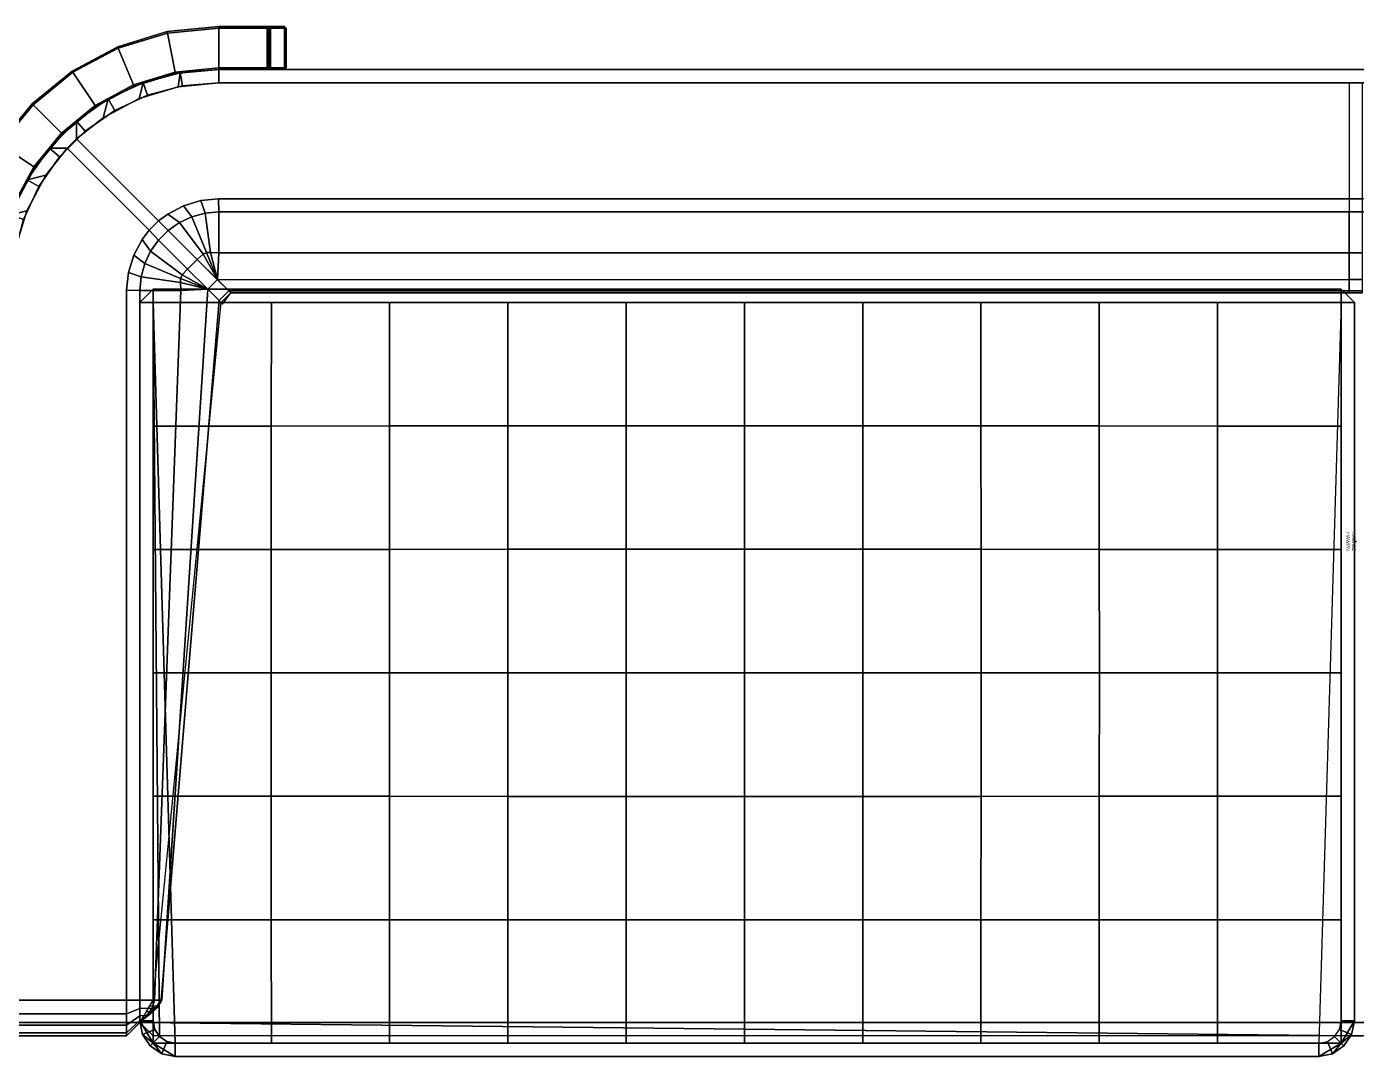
# Model space of a CAD drawing. Header units: inches. Extents: x 2605 to 2965, y 1528 to 1642.
# Drawn here: x 2664.58 to 2702, y 1613.01 to 1641.99 of the extents above; entities that cross this region are included whole.
import ezdxf
from ezdxf.enums import TextEntityAlignment as Align

# ---------------------------------------------------------------- set-up
doc = ezdxf.new("R2010")
doc.units = ezdxf.units.IN
for name, color, linetype in [('A-FURN-3-NODE', 7, 'Continuous'), ('A-FURN-3-SEAT-CUSHION', 96, 'Continuous'), ('A-FURN-3-SEAT-CUSHION-SEAM', 98, 'Continuous'), ('A-FURN-3-SEAT-FRAME', 254, 'Continuous'), ('A-FURN-3-SEAT-FRAME-TRIM', 250, 'Continuous'), ('A-FURN-HAWORTH-ATT', 7, 'Continuous')]:
    doc.layers.add(name, color=color, linetype=linetype)
doc.styles.get("Standard").update_dxf_attribs({"font": 'arial.ttf'})

msp = doc.modelspace()

# ---------------------------------------------------------------- linework, layer by layer
at = {"layer": 'A-FURN-3-NODE'}
for p in [(2671.839, 1640.788, -8.92), (2701.981, 1627.501, -8.92)]:
    msp.add_point(p, dxfattribs=at)
at = {"layer": 'A-FURN-3-SEAT-CUSHION'}
for points in [[(2724.394, 1640.788, 18.216), (2724.394, 1640.788, -4.131), (2679.193, 1640.788, -4.131), (2679.193, 1640.788, 18.216)], [(2701.568, 1634.598, 6.234), (2701.568, 1634.598, 0.484), (2668.137, 1634.598, 0.484), (2668.137, 1634.598, 6.234)], [(2668.762, 1613.386, 0.109), (2668.137, 1634.223, 0.109), (2701.568, 1634.223, 0.109), (2700.943, 1613.386, 0.109)], [(2668.137, 1634.223, 0.109), (2668.762, 1613.386, 0.109), (2668.523, 1613.434, 0.109), (2668.32, 1613.569, 0.109)], [(2668.32, 1613.569, 0.109), (2668.185, 1613.772, 0.109), (2668.137, 1614.011, 0.109), (2668.137, 1634.223, 0.109)], [(2668.137, 1613.969, -4.506), (2667.762, 1613.969, -4.131), (2667.387, 1613.969, -4.506), (2668.137, 1613.969, -4.506)], [(2667.762, 1613.969, -4.131), (2701.793, 1613.594, -4.131), (2701.793, 1613.594, 0.109), (2667.762, 1613.969, 0.109)]]:
    msp.add_3dface(points, dxfattribs=at)
for points, invisible_edges in [([(2668.842, 1640.3, 18.591), (2667.746, 1639.968, 18.591), (2668.993, 1636.952, 18.591), (2669.478, 1637.099, 18.591)], 10), ([(2735.978, 1640.06, -4.506), (2667.983, 1640.06, -4.506), (2668.967, 1640.324, -4.506), (2734.994, 1640.324, -4.506)], 5), ([(2669.983, 1640.413, 18.591), (2668.842, 1640.3, 18.591), (2669.478, 1637.099, 18.591), (2669.982, 1637.149, 18.591)], 10), ([(2669.983, 1640.413, 18.591), (2669.982, 1637.149, 18.591), (2701.793, 1637.149, 18.591), (2701.793, 1640.413, 18.591)], 5), ([(2667.746, 1639.968, 18.591), (2666.735, 1639.427, 18.591), (2668.547, 1636.713, 18.591), (2668.993, 1636.952, 18.591)], 10), ([(2736.902, 1639.629, -4.506), (2667.06, 1639.629, -4.506), (2667.983, 1640.06, -4.506), (2735.978, 1640.06, -4.506)], 5), ([(2737.737, 1639.045, -4.506), (2666.225, 1639.045, -4.506), (2667.06, 1639.629, -4.506), (2736.902, 1639.629, -4.506)], 5), ([(2666.735, 1639.427, 18.591), (2665.982, 1638.833, 18.591), (2668.287, 1636.526, 18.591), (2668.547, 1636.713, 18.591)], 8), ([(2738.457, 1638.325, -4.506), (2665.505, 1638.325, -4.506), (2666.225, 1639.045, -4.506), (2737.737, 1639.045, -4.506)], 5), ([(2665.717, 1638.568, 18.591), (2665.122, 1637.815, 18.591), (2667.832, 1636.003, 18.591), (2668.022, 1636.261, 18.591)], 2), ([(2739.041, 1637.49, -4.506), (2664.92, 1637.49, -4.506), (2665.505, 1638.325, -4.506), (2738.457, 1638.325, -4.506)], 5), ([(2665.122, 1637.815, 18.591), (2664.582, 1636.804, 18.591), (2667.591, 1635.557, 18.591), (2667.832, 1636.003, 18.591)], 10), ([(2739.472, 1636.566, -4.506), (2664.49, 1636.566, -4.506), (2664.92, 1637.49, -4.506), (2739.041, 1637.49, -4.506)], 5), ([(2739.736, 1635.582, -4.506), (2664.226, 1635.582, -4.506), (2664.49, 1636.566, -4.506), (2739.472, 1636.566, -4.506)], 5), ([(2664.582, 1636.804, 18.591), (2664.249, 1635.708, 18.591), (2667.441, 1635.074, 18.591), (2667.591, 1635.557, 18.591)], 10), ([(2664.249, 1635.708, 18.591), (2664.137, 1634.567, 18.591), (2667.387, 1634.57, 18.591), (2667.441, 1635.074, 18.591)], 10), ([(2739.825, 1634.567, -4.506), (2664.137, 1634.567, -4.506), (2664.226, 1635.582, -4.506), (2739.736, 1635.582, -4.506)], 5), ([(2664.137, 1614.594, 18.591), (2667.387, 1614.594, 18.591), (2667.387, 1634.57, 18.591), (2664.137, 1634.567, 18.591)], 4), ([(2739.825, 1613.969, -4.506), (2664.137, 1613.969, -4.506), (2664.137, 1634.567, -4.506), (2739.825, 1634.567, -4.506)], 4)]:
    msp.add_3dface(points, dxfattribs=dict(at, invisible_edges=invisible_edges))
at = {"layer": 'A-FURN-3-SEAT-CUSHION-SEAM'}
for points in [[(2679.193, 1640.788, -4.131), (2678.818, 1640.788, -4.131), (2678.818, 1640.788, 18.216), (2679.193, 1640.788, 18.216)], [(2668.022, 1636.261, 18.591), (2668.287, 1636.526, 18.591), (2665.982, 1638.833, 18.591), (2665.717, 1638.568, 18.591)], [(2667.762, 1634.223, 6.234), (2668.137, 1634.598, 6.234), (2668.137, 1634.598, 0.484), (2667.762, 1634.223, 0.484)], [(2701.568, 1634.598, 6.234), (2701.943, 1634.223, 6.234), (2701.943, 1634.223, 0.484), (2701.568, 1634.598, 0.484)], [(2667.387, 1613.594, -4.131), (2664.137, 1613.594, -4.131), (2664.137, 1613.969, -4.506), (2667.387, 1613.969, -4.506)], [(2667.762, 1613.969, -4.131), (2667.387, 1613.594, -4.131), (2667.387, 1613.969, -4.506)], [(2668.137, 1613.969, -4.506), (2668.137, 1613.594, -4.131), (2667.762, 1613.969, -4.131)], [(2667.762, 1613.969, -4.131), (2668.137, 1613.594, -4.131), (2668.137, 1613.594, 0.109), (2667.762, 1613.969, 0.109)], [(2735.825, 1613.594, -4.131), (2668.137, 1613.594, -4.131), (2668.137, 1613.969, -4.506), (2735.825, 1613.969, -4.506)], [(2701.793, 1613.594, -4.131), (2702.168, 1613.594, -4.131), (2702.168, 1613.594, 0.109), (2701.793, 1613.594, 0.109)]]:
    msp.add_3dface(points, dxfattribs=at)
at = {"layer": 'A-FURN-3-SEAT-FRAME'}
for points in [[(2671.437, 1641.992, 16.581), (2671.397, 1641.952, 16.581), (2671.347, 1641.952, 16.621), (2671.347, 1641.992, 16.661)], [(2671.347, 1640.828, 16.621), (2671.347, 1641.952, 16.621), (2671.397, 1641.952, 16.581), (2671.397, 1640.828, 16.581)], [(2671.397, 1641.952, 16.581), (2671.437, 1641.992, 16.581), (2671.437, 1641.992, -8.76), (2671.397, 1641.952, -8.76)], [(2671.437, 1641.952, -8.8), (2671.397, 1641.952, -8.76), (2671.437, 1641.992, -8.76)], [(2671.397, 1641.952, -8.76), (2671.397, 1640.828, -8.76), (2671.397, 1640.828, 16.581), (2671.397, 1641.952, 16.581)], [(2671.397, 1640.828, -8.76), (2671.397, 1641.952, -8.76), (2671.437, 1641.952, -8.8), (2671.437, 1640.828, -8.8)], [(2671.839, 1641.952, -8.8), (2671.437, 1641.952, -8.8), (2671.437, 1641.992, -8.76), (2671.839, 1641.992, -8.76)], [(2671.839, 1641.952, 17.103), (2671.879, 1641.952, 17.063), (2671.839, 1641.992, 17.063)], [(2671.839, 1641.992, 17.063), (2671.879, 1641.952, 17.063), (2671.879, 1641.952, -8.76), (2671.839, 1641.992, -8.76)], [(2671.839, 1641.992, -8.76), (2671.879, 1641.952, -8.76), (2671.839, 1641.952, -8.8), (2671.839, 1641.992, -8.76)], [(2671.879, 1641.952, 17.063), (2671.839, 1641.952, 17.103), (2671.839, 1640.828, 17.103), (2671.879, 1640.828, 17.063)], [(2671.879, 1641.952, -8.76), (2671.879, 1640.828, -8.76), (2671.839, 1640.828, -8.8), (2671.839, 1641.952, -8.8)], [(2671.879, 1641.952, -8.76), (2671.879, 1641.952, 17.063), (2671.879, 1640.828, 17.063), (2671.879, 1640.828, -8.76)], [(2671.347, 1640.788, 16.661), (2671.347, 1640.828, 16.621), (2671.397, 1640.828, 16.581), (2671.437, 1640.788, 16.581)], [(2671.397, 1640.828, -8.76), (2671.437, 1640.788, -8.76), (2671.437, 1640.788, 16.581), (2671.397, 1640.828, 16.581)], [(2671.437, 1640.788, -8.76), (2671.397, 1640.828, -8.76), (2671.437, 1640.828, -8.8)], [(2671.839, 1640.788, -8.76), (2671.437, 1640.788, -8.76), (2671.437, 1640.828, -8.8), (2671.839, 1640.828, -8.8)], [(2671.839, 1640.788, 17.063), (2671.879, 1640.828, 17.063), (2671.839, 1640.828, 17.103)], [(2671.839, 1640.788, -8.76), (2671.879, 1640.828, -8.76), (2671.879, 1640.828, 17.063), (2671.839, 1640.788, 17.063)], [(2671.879, 1640.828, -8.76), (2671.839, 1640.788, -8.76), (2671.839, 1640.828, -8.8)]]:
    msp.add_3dface(points, dxfattribs=at)
at = {"layer": 'A-FURN-3-SEAT-FRAME-TRIM'}
for points in [[(2671.437, 1641.992, -8.84), (2671.397, 1641.952, -8.84), (2671.437, 1641.952, -8.8), (2671.437, 1641.992, -8.84)], [(2671.437, 1641.992, -8.92), (2671.397, 1641.952, -8.92), (2671.397, 1641.952, -8.84), (2671.437, 1641.992, -8.84)], [(2671.437, 1641.952, -8.8), (2671.397, 1641.952, -8.84), (2671.397, 1640.828, -8.84), (2671.437, 1640.828, -8.8)], [(2671.397, 1641.952, -8.84), (2671.397, 1641.952, -8.92), (2671.397, 1640.828, -8.92), (2671.397, 1640.828, -8.84)], [(2671.437, 1641.992, -8.84), (2671.437, 1641.952, -8.8), (2671.839, 1641.952, -8.8), (2671.839, 1641.992, -8.84)], [(2671.437, 1641.992, -8.84), (2671.839, 1641.992, -8.84), (2671.839, 1641.992, -8.92), (2671.437, 1641.992, -8.92)], [(2671.839, 1641.952, -8.8), (2671.879, 1641.952, -8.84), (2671.839, 1641.992, -8.84)], [(2671.879, 1641.952, -8.92), (2671.839, 1641.992, -8.92), (2671.839, 1641.992, -8.84), (2671.879, 1641.952, -8.84)], [(2671.839, 1640.828, -8.8), (2671.879, 1640.828, -8.84), (2671.879, 1641.952, -8.84), (2671.839, 1641.952, -8.8)], [(2671.879, 1641.952, -8.84), (2671.879, 1640.828, -8.84), (2671.879, 1640.828, -8.92), (2671.879, 1641.952, -8.92)], [(2671.437, 1640.828, -8.8), (2671.397, 1640.828, -8.84), (2671.437, 1640.788, -8.84), (2671.437, 1640.828, -8.8)], [(2671.437, 1640.788, -8.84), (2671.397, 1640.828, -8.84), (2671.397, 1640.828, -8.92), (2671.437, 1640.788, -8.92)], [(2671.437, 1640.828, -8.8), (2671.437, 1640.788, -8.84), (2671.839, 1640.788, -8.84), (2671.839, 1640.828, -8.8)], [(2671.437, 1640.788, -8.92), (2671.839, 1640.788, -8.92), (2671.839, 1640.788, -8.84), (2671.437, 1640.788, -8.84)], [(2671.839, 1640.828, -8.8), (2671.839, 1640.788, -8.84), (2671.879, 1640.828, -8.84), (2671.839, 1640.828, -8.8)], [(2671.879, 1640.828, -8.84), (2671.839, 1640.788, -8.84), (2671.839, 1640.788, -8.92), (2671.879, 1640.828, -8.92)]]:
    msp.add_3dface(points, dxfattribs=at)

# ---------------------------------------------------------------- texts
at = {"layer": 'A-FURN-HAWORTH-ATT', "flags": 1}
for tag, p in [('HAWPN', (2701.814, 1627.501, -8.92)), ('HAWPN', (2701.814, 1627.501, -8.92)), ('HAWMC', (2701.981, 1627.501, -8.92)), ('HAWMC', (2701.981, 1627.501, -8.92))]:
    msp.add_attdef(tag, text='.', height=0.1, rotation=270, dxfattribs=at).set_placement(p, align=Align.TOP_CENTER)

# ---------------------------------------------------------------- meshes
at = {"layer": 'A-FURN-3-SEAT-CUSHION'}
mesh = msp.add_polymesh((2, 12), dxfattribs=at)
for k, corner in enumerate([(2663.762, 1626.532, 18.216), (2663.762, 1634.567, 18.216), (2663.857, 1635.647, 18.216), (2664.137, 1636.695, 18.216), (2664.596, 1637.677, 18.216), (2665.217, 1638.566, 18.216), (2665.984, 1639.332, 18.216), (2666.872, 1639.954, 18.216), (2667.855, 1640.412, 18.216), (2668.902, 1640.693, 18.216), (2669.983, 1640.788, 18.216), (2678.818, 1640.788, 18.216), (2663.762, 1626.532, -4.131), (2663.762, 1634.567, -4.131), (2663.857, 1635.647, -4.131), (2664.137, 1636.695, -4.131), (2664.596, 1637.677, -4.131), (2665.217, 1638.566, -4.131), (2665.984, 1639.332, -4.131), (2666.872, 1639.954, -4.131), (2667.855, 1640.412, -4.131), (2668.902, 1640.693, -4.131), (2669.983, 1640.788, -4.131), (2678.818, 1640.788, -4.131)]):
    mesh.set_mesh_vertex(divmod(k, 12), corner)
mesh = msp.add_polymesh((6, 6), dxfattribs=at)
for k, corner in enumerate([(2668.561, 1636.257, 18.216), (2669.377, 1635.441, 15.524), (2669.949, 1634.869, 12.701), (2670.265, 1634.553, 9.811), (2670.323, 1634.495, 6.887), (2670.323, 1634.495, 4.887), (2668.877, 1636.477, 18.216), (2669.546, 1635.584, 15.524), (2669.948, 1634.87, 12.709), (2670.265, 1634.553, 9.811), (2670.323, 1634.495, 6.887), (2670.323, 1634.495, 4.887), (2669.227, 1636.64, 18.216), (2669.642, 1635.636, 15.524), (2669.948, 1634.87, 12.709), (2670.265, 1634.553, 9.811), (2670.323, 1634.495, 6.887), (2670.323, 1634.495, 4.887), (2669.599, 1636.74, 18.216), (2669.756, 1635.635, 15.524), (2669.948, 1634.87, 12.709), (2670.265, 1634.553, 9.811), (2670.323, 1634.495, 6.887), (2670.323, 1634.495, 4.887), (2669.983, 1636.774, 18.216), (2669.983, 1635.622, 15.528), (2669.949, 1634.869, 12.701), (2670.265, 1634.553, 9.811), (2670.323, 1634.495, 6.887), (2670.323, 1634.495, 4.887), (2701.793, 1636.774, 18.216), (2701.793, 1635.622, 15.528), (2701.793, 1634.87, 12.705), (2701.793, 1634.553, 9.811), (2701.793, 1634.495, 6.887), (2701.793, 1634.495, 4.887)]):
    mesh.set_mesh_vertex(divmod(k, 6), corner)
mesh = msp.add_polymesh((10, 5), dxfattribs=at)
for k, corner in enumerate([(2667.762, 1613.969, 17.591), (2667.764, 1613.968, 14.752), (2667.767, 1613.967, 11.913), (2667.769, 1613.966, 9.073), (2667.762, 1613.969, 6.225), (2667.762, 1614.017, 17.83), (2667.835, 1614.033, 14.968), (2667.88, 1614.069, 12.081), (2667.892, 1614.106, 9.194), (2667.863, 1614.122, 6.328), (2667.762, 1614.152, 18.033), (2667.972, 1614.172, 15.152), (2668.074, 1614.216, 12.234), (2668.068, 1614.26, 9.314), (2667.954, 1614.279, 6.422), (2667.762, 1614.355, 18.169), (2668.109, 1614.368, 15.279), (2668.268, 1614.396, 12.354), (2668.245, 1614.424, 9.423), (2668.046, 1614.437, 6.515), (2667.762, 1614.594, 18.216), (2668.179, 1614.594, 15.333), (2668.382, 1614.594, 12.427), (2668.367, 1614.594, 9.513), (2668.137, 1614.594, 6.609), (2667.762, 1634.567, 18.216), (2668.915, 1634.567, 15.527), (2669.675, 1634.598, 12.709), (2669.992, 1634.281, 9.811), (2670.05, 1634.223, 6.887), (2667.799, 1634.951, 18.216), (2668.904, 1634.793, 15.524), (2669.675, 1634.598, 12.709), (2669.992, 1634.281, 9.811), (2670.05, 1634.223, 6.887), (2667.901, 1635.322, 18.216), (2668.905, 1634.907, 15.524), (2669.675, 1634.598, 12.709), (2669.992, 1634.281, 9.811), (2670.05, 1634.223, 6.887), (2668.066, 1635.671, 18.216), (2668.959, 1635.002, 15.524), (2669.675, 1634.598, 12.709), (2669.992, 1634.281, 9.811), (2670.05, 1634.223, 6.887), (2668.288, 1635.985, 18.216), (2669.104, 1635.169, 15.524), (2669.675, 1634.598, 12.709), (2669.992, 1634.281, 9.811), (2670.05, 1634.223, 6.887)]):
    mesh.set_mesh_vertex(divmod(k, 5), corner)
mesh = msp.add_polymesh((12, 2), dxfattribs=at)
for k, corner in enumerate([(2667.762, 1634.223, 6.234), (2667.762, 1634.223, 0.484), (2667.762, 1614.011, 6.234), (2667.762, 1614.011, 0.484), (2667.838, 1613.628, 6.234), (2667.838, 1613.628, 0.484), (2668.055, 1613.304, 6.234), (2668.055, 1613.304, 0.484), (2668.379, 1613.087, 6.234), (2668.379, 1613.087, 0.484), (2668.762, 1613.011, 6.234), (2668.762, 1613.011, 0.484), (2700.943, 1613.011, 6.234), (2700.943, 1613.011, 0.484), (2701.326, 1613.087, 6.234), (2701.326, 1613.087, 0.484), (2701.651, 1613.304, 6.234), (2701.651, 1613.304, 0.484), (2701.867, 1613.628, 6.234), (2701.867, 1613.628, 0.484), (2701.943, 1614.011, 6.234), (2701.943, 1614.011, 0.484), (2701.943, 1634.223, 6.234), (2701.943, 1634.223, 0.484)]):
    mesh.set_mesh_vertex(divmod(k, 2), corner)
mesh = msp.add_polymesh((7, 11), dxfattribs=at)
for k, corner in enumerate([(2701.568, 1634.223, 6.609), (2698.09, 1634.223, 6.609), (2694.762, 1634.223, 6.609), (2691.434, 1634.223, 6.609), (2688.106, 1634.223, 6.609), (2684.778, 1634.223, 6.609), (2681.45, 1634.223, 6.609), (2678.122, 1634.223, 6.609), (2674.793, 1634.223, 6.609), (2671.465, 1634.223, 6.609), (2668.137, 1634.223, 6.609), (2701.568, 1630.75, 6.609), (2698.091, 1630.751, 6.674), (2694.763, 1630.752, 6.748), (2691.435, 1630.754, 6.818), (2688.106, 1630.756, 6.869), (2684.778, 1630.756, 6.887), (2681.449, 1630.756, 6.869), (2678.121, 1630.754, 6.818), (2674.792, 1630.752, 6.748), (2671.464, 1630.751, 6.674), (2668.137, 1630.75, 6.609), (2701.568, 1627.278, 6.609), (2698.093, 1627.278, 6.757), (2694.765, 1627.279, 6.883), (2691.437, 1627.281, 6.979), (2688.107, 1627.282, 7.038), (2684.778, 1627.282, 7.054), (2681.448, 1627.282, 7.038), (2678.119, 1627.281, 6.979), (2674.79, 1627.279, 6.883), (2671.463, 1627.278, 6.757), (2668.137, 1627.278, 6.609), (2701.568, 1623.805, 6.609), (2698.094, 1623.805, 6.798), (2694.766, 1623.805, 6.943), (2691.438, 1623.805, 7.043), (2688.108, 1623.805, 7.098), (2684.778, 1623.805, 7.109), (2681.448, 1623.805, 7.098), (2678.118, 1623.805, 7.043), (2674.789, 1623.805, 6.943), (2671.462, 1623.805, 6.798), (2668.137, 1623.805, 6.609), (2701.568, 1620.332, 6.609), (2698.093, 1620.331, 6.757), (2694.765, 1620.33, 6.883), (2691.437, 1620.329, 6.979), (2688.107, 1620.328, 7.038), (2684.778, 1620.327, 7.054), (2681.448, 1620.328, 7.038), (2678.119, 1620.329, 6.979), (2674.79, 1620.33, 6.883), (2671.463, 1620.331, 6.757), (2668.137, 1620.332, 6.609), (2701.568, 1616.859, 6.609), (2698.091, 1616.858, 6.674), (2694.763, 1616.857, 6.748), (2691.435, 1616.855, 6.818), (2688.106, 1616.854, 6.869), (2684.778, 1616.853, 6.887), (2681.449, 1616.854, 6.869), (2678.121, 1616.855, 6.818), (2674.792, 1616.857, 6.748), (2671.464, 1616.858, 6.674), (2668.137, 1616.859, 6.609), (2701.568, 1613.386, 6.609), (2698.09, 1613.386, 6.609), (2694.762, 1613.386, 6.609), (2691.434, 1613.386, 6.609), (2688.106, 1613.386, 6.609), (2684.778, 1613.386, 6.609), (2681.45, 1613.386, 6.609), (2678.122, 1613.386, 6.609), (2674.793, 1613.386, 6.609), (2671.465, 1613.386, 6.609), (2668.137, 1613.386, 6.609)]):
    mesh.set_mesh_vertex(divmod(k, 11), corner)
mesh = msp.add_polymesh((6, 2), dxfattribs=at)
for k, corner in enumerate([(2667.387, 1614.594, 18.591), (2664.137, 1614.594, 18.591), (2667.387, 1614.212, 18.515), (2664.137, 1614.212, 18.515), (2667.387, 1613.887, 18.298), (2664.137, 1613.887, 18.298), (2667.387, 1613.67, 17.974), (2664.137, 1613.67, 17.974), (2667.387, 1613.594, 17.591), (2664.137, 1613.594, 17.591), (2667.387, 1613.594, -4.131), (2664.137, 1613.594, -4.131)]):
    mesh.set_mesh_vertex(divmod(k, 2), corner)
at = {"layer": 'A-FURN-3-SEAT-CUSHION-SEAM'}
mesh = msp.add_polymesh((32, 2), dxfattribs=at)
for k, corner in enumerate([(2663.762, 1613.969, -4.131), (2664.137, 1613.594, -4.131), (2663.762, 1613.969, 17.591), (2664.137, 1613.594, 17.591), (2663.762, 1614.017, 17.83), (2664.137, 1613.67, 17.974), (2663.762, 1614.152, 18.033), (2664.137, 1613.887, 18.298), (2663.762, 1614.355, 18.169), (2664.137, 1614.212, 18.515), (2663.762, 1614.594, 18.216), (2664.137, 1614.594, 18.591), (2663.762, 1634.567, 18.216), (2664.137, 1634.567, 18.591), (2663.857, 1635.647, 18.216), (2664.249, 1635.708, 18.591), (2664.137, 1636.695, 18.216), (2664.582, 1636.804, 18.591), (2664.596, 1637.677, 18.216), (2665.122, 1637.815, 18.591), (2665.217, 1638.566, 18.216), (2665.717, 1638.568, 18.591), (2665.984, 1639.332, 18.216), (2665.982, 1638.833, 18.591), (2666.872, 1639.954, 18.216), (2666.735, 1639.427, 18.591), (2667.855, 1640.412, 18.216), (2667.746, 1639.968, 18.591), (2668.902, 1640.693, 18.216), (2668.842, 1640.3, 18.591), (2669.983, 1640.788, 18.216), (2669.983, 1640.413, 18.591), (2733.979, 1640.788, 18.216), (2733.979, 1640.413, 18.591), (2735.059, 1640.693, 18.216), (2735.12, 1640.3, 18.591), (2736.107, 1640.412, 18.216), (2736.216, 1639.968, 18.591), (2737.089, 1639.954, 18.216), (2737.227, 1639.427, 18.591), (2737.978, 1639.332, 18.216), (2737.98, 1638.833, 18.591), (2738.744, 1638.566, 18.216), (2738.245, 1638.568, 18.591), (2739.366, 1637.677, 18.216), (2738.84, 1637.815, 18.591), (2739.824, 1636.695, 18.216), (2739.38, 1636.804, 18.591), (2740.105, 1635.647, 18.216), (2739.712, 1635.708, 18.591), (2740.2, 1634.567, 18.216), (2739.825, 1634.567, 18.591), (2740.2, 1614.594, 18.216), (2739.825, 1614.594, 18.591), (2740.2, 1614.355, 18.169), (2739.825, 1614.212, 18.515), (2740.2, 1614.152, 18.033), (2739.825, 1613.887, 18.298), (2740.2, 1614.017, 17.83), (2739.825, 1613.67, 17.974), (2740.2, 1613.969, 17.591), (2739.825, 1613.594, 17.591), (2740.2, 1613.969, -4.131), (2739.825, 1613.594, -4.131)]):
    mesh.set_mesh_vertex(divmod(k, 2), corner)
mesh = msp.add_polymesh((22, 2), dxfattribs=at)
for k, corner in enumerate([(2664.137, 1613.969, -4.506), (2663.762, 1613.969, -4.131), (2664.137, 1634.567, -4.506), (2663.762, 1634.567, -4.131), (2664.226, 1635.582, -4.506), (2663.857, 1635.647, -4.131), (2664.49, 1636.566, -4.506), (2664.137, 1636.695, -4.131), (2664.92, 1637.49, -4.506), (2664.596, 1637.677, -4.131), (2665.505, 1638.325, -4.506), (2665.217, 1638.566, -4.131), (2666.225, 1639.045, -4.506), (2665.984, 1639.332, -4.131), (2667.06, 1639.629, -4.506), (2666.872, 1639.954, -4.131), (2667.983, 1640.06, -4.506), (2667.855, 1640.412, -4.131), (2668.967, 1640.324, -4.506), (2668.902, 1640.693, -4.131), (2669.983, 1640.413, -4.506), (2669.983, 1640.788, -4.131), (2733.979, 1640.413, -4.506), (2733.979, 1640.788, -4.131), (2734.994, 1640.324, -4.506), (2735.059, 1640.693, -4.131), (2735.978, 1640.06, -4.506), (2736.107, 1640.412, -4.131), (2736.902, 1639.629, -4.506), (2737.089, 1639.954, -4.131), (2737.737, 1639.045, -4.506), (2737.978, 1639.332, -4.131), (2738.457, 1638.325, -4.506), (2738.744, 1638.566, -4.131), (2739.041, 1637.49, -4.506), (2739.366, 1637.677, -4.131), (2739.472, 1636.566, -4.506), (2739.824, 1636.695, -4.131), (2739.736, 1635.582, -4.506), (2740.105, 1635.647, -4.131), (2739.825, 1634.567, -4.506), (2740.2, 1634.567, -4.131), (2739.825, 1613.969, -4.506), (2740.2, 1613.969, -4.131)]):
    mesh.set_mesh_vertex(divmod(k, 2), corner)
mesh = msp.add_polymesh((8, 2), dxfattribs=at)
for k, corner in enumerate([(2702.168, 1640.413, 18.591), (2701.793, 1640.413, 18.591), (2702.168, 1637.149, 18.591), (2701.793, 1637.149, 18.591), (2702.168, 1636.774, 18.216), (2701.793, 1636.774, 18.216), (2702.168, 1635.622, 15.528), (2701.793, 1635.622, 15.528), (2702.168, 1634.87, 12.705), (2701.793, 1634.87, 12.705), (2702.168, 1634.553, 9.811), (2701.793, 1634.553, 9.811), (2702.168, 1634.495, 6.887), (2701.793, 1634.495, 6.887), (2702.168, 1634.495, 4.887), (2701.793, 1634.495, 4.887)]):
    mesh.set_mesh_vertex(divmod(k, 2), corner)
mesh = msp.add_polymesh((32, 2), dxfattribs=at)
for k, corner in enumerate([(2667.387, 1613.594, -4.131), (2667.762, 1613.969, -4.131), (2667.387, 1613.594, 17.591), (2667.762, 1613.969, 17.591), (2667.387, 1613.67, 17.974), (2667.762, 1614.017, 17.83), (2667.387, 1613.887, 18.298), (2667.762, 1614.152, 18.033), (2667.387, 1614.212, 18.515), (2667.762, 1614.355, 18.169), (2667.387, 1614.594, 18.591), (2667.762, 1614.594, 18.216), (2667.387, 1634.57, 18.591), (2667.762, 1634.567, 18.216), (2667.441, 1635.074, 18.591), (2667.799, 1634.951, 18.216), (2667.591, 1635.557, 18.591), (2667.901, 1635.322, 18.216), (2667.832, 1636.003, 18.591), (2668.066, 1635.671, 18.216), (2668.022, 1636.261, 18.591), (2668.288, 1635.985, 18.216), (2668.287, 1636.525, 18.591), (2668.561, 1636.257, 18.216), (2668.547, 1636.713, 18.591), (2668.877, 1636.477, 18.216), (2668.993, 1636.952, 18.591), (2669.227, 1636.64, 18.216), (2669.478, 1637.099, 18.591), (2669.599, 1636.74, 18.216), (2669.982, 1637.149, 18.591), (2669.983, 1636.774, 18.216), (2733.98, 1637.149, 18.591), (2733.979, 1636.774, 18.216), (2734.484, 1637.099, 18.591), (2734.363, 1636.74, 18.216), (2734.968, 1636.952, 18.591), (2734.735, 1636.64, 18.216), (2735.415, 1636.713, 18.591), (2735.084, 1636.477, 18.216), (2735.674, 1636.525, 18.591), (2735.4, 1636.257, 18.216), (2735.94, 1636.261, 18.591), (2735.674, 1635.985, 18.216), (2736.13, 1636.003, 18.591), (2735.896, 1635.671, 18.216), (2736.371, 1635.557, 18.591), (2736.061, 1635.322, 18.216), (2736.521, 1635.074, 18.591), (2736.163, 1634.951, 18.216), (2736.575, 1634.57, 18.591), (2736.2, 1634.567, 18.216), (2736.575, 1614.594, 18.591), (2736.2, 1614.594, 18.216), (2736.575, 1614.212, 18.515), (2736.2, 1614.355, 18.169), (2736.575, 1613.887, 18.298), (2736.2, 1614.152, 18.033), (2736.575, 1613.67, 17.974), (2736.2, 1614.017, 17.83), (2736.575, 1613.594, 17.591), (2736.2, 1613.969, 17.591), (2736.575, 1613.594, -4.131), (2736.2, 1613.969, -4.131)]):
    mesh.set_mesh_vertex(divmod(k, 2), corner)
mesh = msp.add_polymesh((6, 2), dxfattribs=at)
for k, corner in enumerate([(2670.09, 1634.183, 4.888), (2670.323, 1634.495, 4.887), (2670.05, 1634.223, 6.887), (2670.323, 1634.495, 6.887), (2669.992, 1634.281, 9.815), (2670.265, 1634.553, 9.815), (2669.675, 1634.598, 12.709), (2669.948, 1634.87, 12.709), (2669.104, 1635.169, 15.524), (2669.377, 1635.441, 15.524), (2668.288, 1635.985, 18.216), (2668.561, 1636.257, 18.216)]):
    mesh.set_mesh_vertex(divmod(k, 2), corner)
mesh = msp.add_polymesh((16, 2), dxfattribs=at)
for k, corner in enumerate([(2701.568, 1634.598, 6.234), (2701.568, 1634.223, 6.609), (2701.943, 1634.223, 6.234), (2701.568, 1634.223, 6.609), (2701.943, 1614.011, 6.234), (2701.568, 1613.386, 6.609), (2701.867, 1613.628, 6.234), (2701.568, 1613.386, 6.609), (2701.651, 1613.304, 6.234), (2701.568, 1613.386, 6.609), (2701.326, 1613.087, 6.234), (2701.568, 1613.386, 6.609), (2700.943, 1613.011, 6.234), (2701.568, 1613.386, 6.609), (2668.762, 1613.011, 6.234), (2668.137, 1613.386, 6.609), (2668.379, 1613.087, 6.234), (2668.137, 1613.386, 6.609), (2668.055, 1613.304, 6.234), (2668.137, 1613.386, 6.609), (2667.838, 1613.628, 6.234), (2668.137, 1613.386, 6.609), (2667.762, 1614.011, 6.234), (2668.137, 1613.386, 6.609), (2667.762, 1634.223, 6.234), (2668.137, 1634.223, 6.609), (2668.137, 1634.598, 6.234), (2668.137, 1634.223, 6.609), (2701.568, 1634.598, 6.234), (2701.568, 1634.223, 6.609), (2701.568, 1634.598, 6.234), (2701.568, 1634.223, 6.609)]):
    mesh.set_mesh_vertex(divmod(k, 2), corner)
mesh = msp.add_polymesh((16, 2), dxfattribs=at)
for k, corner in enumerate([(2701.568, 1634.223, 0.109), (2701.943, 1634.223, 0.484), (2701.568, 1614.011, 0.109), (2701.943, 1614.011, 0.484), (2701.521, 1613.772, 0.109), (2701.867, 1613.628, 0.484), (2701.385, 1613.569, 0.109), (2701.651, 1613.304, 0.484), (2701.183, 1613.434, 0.109), (2701.326, 1613.087, 0.484), (2700.943, 1613.386, 0.109), (2700.943, 1613.011, 0.484), (2668.762, 1613.386, 0.109), (2668.762, 1613.011, 0.484), (2668.523, 1613.434, 0.109), (2668.379, 1613.087, 0.484), (2668.32, 1613.569, 0.109), (2668.055, 1613.304, 0.484), (2668.185, 1613.772, 0.109), (2667.838, 1613.628, 0.484), (2668.137, 1614.011, 0.109), (2667.762, 1614.011, 0.484), (2668.137, 1634.223, 0.109), (2667.762, 1634.223, 0.484), (2668.137, 1634.223, 0.109), (2668.137, 1634.598, 0.484), (2701.568, 1634.223, 0.109), (2701.568, 1634.598, 0.484), (2701.568, 1634.223, 0.109), (2701.943, 1634.223, 0.484), (2701.568, 1634.223, 0.109), (2701.943, 1634.223, 0.484)]):
    mesh.set_mesh_vertex(divmod(k, 2), corner)
at = {"layer": 'A-FURN-3-SEAT-FRAME'}
mesh = msp.add_polymesh((16, 2), dxfattribs=at)
for k, corner in enumerate([(2662.558, 1615.24, -8.76), (2662.598, 1615.2, -8.76), (2662.558, 1615.24, 15.377), (2662.598, 1615.2, 15.377), (2662.558, 1615.368, 16.022), (2662.598, 1615.331, 16.037), (2662.558, 1615.733, 16.569), (2662.598, 1615.705, 16.597), (2662.558, 1616.28, 16.934), (2662.598, 1616.265, 16.971), (2662.558, 1616.925, 17.063), (2662.598, 1616.925, 17.103), (2662.558, 1634.567, 17.063), (2662.598, 1634.567, 17.103), (2662.701, 1636.016, 17.063), (2662.74, 1636.008, 17.103), (2663.123, 1637.408, 17.063), (2663.16, 1637.393, 17.103), (2663.809, 1638.692, 17.063), (2663.843, 1638.67, 17.103), (2664.733, 1639.817, 17.063), (2664.761, 1639.789, 17.103), (2665.858, 1640.74, 17.063), (2665.88, 1640.707, 17.103), (2667.141, 1641.426, 17.063), (2667.157, 1641.389, 17.103), (2668.534, 1641.849, 17.063), (2668.542, 1641.81, 17.103), (2669.983, 1641.992, 17.063), (2669.983, 1641.952, 17.103), (2671.839, 1641.992, 17.063), (2671.839, 1641.952, 17.103)]):
    mesh.set_mesh_vertex(divmod(k, 2), corner)
mesh = msp.add_polymesh((18, 2), dxfattribs=at)
for k, corner in enumerate([(2662.558, 1615.641, -8.76), (2662.558, 1615.24, -8.76), (2662.558, 1615.641, 15.377), (2662.558, 1615.24, 15.377), (2662.558, 1615.739, 15.868), (2662.558, 1615.368, 16.022), (2662.558, 1616.017, 16.285), (2662.558, 1615.733, 16.569), (2662.558, 1616.434, 16.563), (2662.558, 1616.28, 16.934), (2662.558, 1616.925, 16.661), (2662.558, 1616.925, 17.063), (2662.558, 1634.567, 16.661), (2662.558, 1634.567, 17.063), (2662.701, 1636.016, 16.661), (2662.701, 1636.016, 17.063), (2663.123, 1637.408, 16.661), (2663.123, 1637.408, 17.063), (2663.809, 1638.692, 16.661), (2663.809, 1638.692, 17.063), (2664.733, 1639.817, 16.661), (2664.733, 1639.817, 17.063), (2665.858, 1640.74, 16.661), (2665.858, 1640.74, 17.063), (2667.141, 1641.426, 16.661), (2667.141, 1641.426, 17.063), (2668.534, 1641.849, 16.661), (2668.534, 1641.849, 17.063), (2669.983, 1641.992, 16.661), (2669.983, 1641.992, 17.063), (2671.347, 1641.992, 16.661), (2671.839, 1641.992, 17.063), (2671.437, 1641.992, 16.581), (2671.839, 1641.992, 17.063), (2671.437, 1641.992, -8.76), (2671.839, 1641.992, -8.76)]):
    mesh.set_mesh_vertex(divmod(k, 2), corner)
mesh = msp.add_polymesh((16, 2), dxfattribs=at)
for k, corner in enumerate([(2662.598, 1615.681, -8.76), (2662.558, 1615.641, -8.76), (2662.598, 1615.681, 15.377), (2662.558, 1615.641, 15.377), (2662.598, 1615.776, 15.853), (2662.558, 1615.739, 15.868), (2662.598, 1616.046, 16.257), (2662.558, 1616.017, 16.285), (2662.598, 1616.449, 16.526), (2662.558, 1616.434, 16.563), (2662.598, 1616.925, 16.621), (2662.558, 1616.925, 16.661), (2662.598, 1634.567, 16.621), (2662.558, 1634.567, 16.661), (2662.74, 1636.008, 16.621), (2662.701, 1636.016, 16.661), (2663.16, 1637.393, 16.621), (2663.123, 1637.408, 16.661), (2663.843, 1638.67, 16.621), (2663.809, 1638.692, 16.661), (2664.761, 1639.789, 16.621), (2664.733, 1639.817, 16.661), (2665.88, 1640.707, 16.621), (2665.858, 1640.74, 16.661), (2667.157, 1641.389, 16.621), (2667.141, 1641.426, 16.661), (2668.542, 1641.81, 16.621), (2668.534, 1641.849, 16.661), (2669.983, 1641.952, 16.621), (2669.983, 1641.992, 16.661), (2671.347, 1641.952, 16.621), (2671.347, 1641.992, 16.661)]):
    mesh.set_mesh_vertex(divmod(k, 2), corner)
mesh = msp.add_polymesh((16, 2), dxfattribs=at)
for k, corner in enumerate([(2662.598, 1615.2, -8.76), (2663.722, 1615.2, -8.76), (2662.598, 1615.2, 15.377), (2663.722, 1615.2, 15.377), (2662.598, 1615.331, 16.037), (2663.722, 1615.331, 16.037), (2662.598, 1615.705, 16.597), (2663.722, 1615.705, 16.597), (2662.598, 1616.265, 16.971), (2663.722, 1616.265, 16.971), (2662.598, 1616.925, 17.103), (2663.722, 1616.925, 17.103), (2662.598, 1634.567, 17.103), (2663.722, 1634.567, 17.103), (2662.74, 1636.008, 17.103), (2663.842, 1635.789, 17.103), (2663.16, 1637.393, 17.103), (2664.199, 1636.963, 17.103), (2663.843, 1638.67, 17.103), (2664.777, 1638.045, 17.103), (2664.761, 1639.789, 17.103), (2665.556, 1638.994, 17.103), (2665.88, 1640.707, 17.103), (2666.504, 1639.773, 17.103), (2667.157, 1641.389, 17.103), (2667.587, 1640.351, 17.103), (2668.542, 1641.81, 17.103), (2668.761, 1640.707, 17.103), (2669.983, 1641.952, 17.103), (2669.983, 1640.828, 17.103), (2671.839, 1641.952, 17.103), (2671.839, 1640.828, 17.103)]):
    mesh.set_mesh_vertex(divmod(k, 2), corner)
mesh = msp.add_polymesh((16, 2), dxfattribs=at)
for k, corner in enumerate([(2663.722, 1615.681, -8.76), (2662.598, 1615.681, -8.76), (2663.722, 1615.681, 15.377), (2662.598, 1615.681, 15.377), (2663.722, 1615.776, 15.853), (2662.598, 1615.776, 15.853), (2663.722, 1616.046, 16.257), (2662.598, 1616.046, 16.257), (2663.722, 1616.449, 16.526), (2662.598, 1616.449, 16.526), (2663.722, 1616.925, 16.621), (2662.598, 1616.925, 16.621), (2663.722, 1634.567, 16.621), (2662.598, 1634.567, 16.621), (2663.842, 1635.789, 16.621), (2662.74, 1636.008, 16.621), (2664.199, 1636.963, 16.621), (2663.16, 1637.393, 16.621), (2664.777, 1638.045, 16.621), (2663.843, 1638.67, 16.621), (2665.556, 1638.994, 16.621), (2664.761, 1639.789, 16.621), (2666.504, 1639.773, 16.621), (2665.88, 1640.707, 16.621), (2667.587, 1640.351, 16.621), (2667.157, 1641.389, 16.621), (2668.761, 1640.707, 16.621), (2668.542, 1641.81, 16.621), (2669.983, 1640.828, 16.621), (2669.983, 1641.952, 16.621), (2671.347, 1640.828, 16.621), (2671.347, 1641.952, 16.621)]):
    mesh.set_mesh_vertex(divmod(k, 2), corner)
mesh = msp.add_polymesh((16, 2), dxfattribs=at)
for k, corner in enumerate([(2663.722, 1615.2, -8.76), (2663.762, 1615.24, -8.76), (2663.722, 1615.2, 15.377), (2663.762, 1615.24, 15.377), (2663.722, 1615.331, 16.037), (2663.762, 1615.368, 16.022), (2663.722, 1615.705, 16.597), (2663.762, 1615.733, 16.569), (2663.722, 1616.265, 16.971), (2663.762, 1616.28, 16.934), (2663.722, 1616.925, 17.103), (2663.762, 1616.925, 17.063), (2663.722, 1634.567, 17.103), (2663.762, 1634.567, 17.063), (2663.842, 1635.789, 17.103), (2663.882, 1635.781, 17.063), (2664.199, 1636.963, 17.103), (2664.236, 1636.948, 17.063), (2664.777, 1638.045, 17.103), (2664.81, 1638.023, 17.063), (2665.556, 1638.994, 17.103), (2665.584, 1638.966, 17.063), (2666.504, 1639.773, 17.103), (2666.527, 1639.739, 17.063), (2667.587, 1640.351, 17.103), (2667.602, 1640.314, 17.063), (2668.761, 1640.707, 17.103), (2668.769, 1640.668, 17.063), (2669.983, 1640.828, 17.103), (2669.983, 1640.788, 17.063), (2671.839, 1640.828, 17.103), (2671.839, 1640.788, 17.063)]):
    mesh.set_mesh_vertex(divmod(k, 2), corner)
mesh = msp.add_polymesh((16, 2), dxfattribs=at)
for k, corner in enumerate([(2663.762, 1615.641, -8.76), (2663.722, 1615.681, -8.76), (2663.762, 1615.641, 15.377), (2663.722, 1615.681, 15.377), (2663.762, 1615.739, 15.868), (2663.722, 1615.776, 15.853), (2663.762, 1616.017, 16.285), (2663.722, 1616.046, 16.257), (2663.762, 1616.434, 16.563), (2663.722, 1616.449, 16.526), (2663.762, 1616.925, 16.661), (2663.722, 1616.925, 16.621), (2663.762, 1634.567, 16.661), (2663.722, 1634.567, 16.621), (2663.882, 1635.781, 16.661), (2663.842, 1635.789, 16.621), (2664.236, 1636.948, 16.661), (2664.199, 1636.963, 16.621), (2664.81, 1638.023, 16.661), (2664.777, 1638.045, 16.621), (2665.584, 1638.966, 16.661), (2665.556, 1638.994, 16.621), (2666.527, 1639.739, 16.661), (2666.504, 1639.773, 16.621), (2667.602, 1640.314, 16.661), (2667.587, 1640.351, 16.621), (2668.769, 1640.668, 16.661), (2668.761, 1640.707, 16.621), (2669.983, 1640.788, 16.661), (2669.983, 1640.828, 16.621), (2671.347, 1640.788, 16.661), (2671.347, 1640.828, 16.621)]):
    mesh.set_mesh_vertex(divmod(k, 2), corner)
mesh = msp.add_polymesh((18, 2), dxfattribs=at)
for k, corner in enumerate([(2663.762, 1615.24, -8.76), (2663.762, 1615.641, -8.76), (2663.762, 1615.24, 15.377), (2663.762, 1615.641, 15.377), (2663.762, 1615.368, 16.022), (2663.762, 1615.739, 15.868), (2663.762, 1615.733, 16.569), (2663.762, 1616.017, 16.285), (2663.762, 1616.28, 16.934), (2663.762, 1616.434, 16.563), (2663.762, 1616.925, 17.063), (2663.762, 1616.925, 16.661), (2663.762, 1634.567, 17.063), (2663.762, 1634.567, 16.661), (2663.882, 1635.781, 17.063), (2663.882, 1635.781, 16.661), (2664.236, 1636.948, 17.063), (2664.236, 1636.948, 16.661), (2664.81, 1638.023, 17.063), (2664.81, 1638.023, 16.661), (2665.584, 1638.966, 17.063), (2665.584, 1638.966, 16.661), (2666.527, 1639.739, 17.063), (2666.527, 1639.739, 16.661), (2667.602, 1640.314, 17.063), (2667.602, 1640.314, 16.661), (2668.769, 1640.668, 17.063), (2668.769, 1640.668, 16.661), (2669.983, 1640.788, 17.063), (2669.983, 1640.788, 16.661), (2671.839, 1640.788, 17.063), (2671.347, 1640.788, 16.661), (2671.839, 1640.788, 17.063), (2671.437, 1640.788, 16.581), (2671.839, 1640.788, -8.76), (2671.437, 1640.788, -8.76)]):
    mesh.set_mesh_vertex(divmod(k, 2), corner)

doc.saveas('drawing.dxf')
